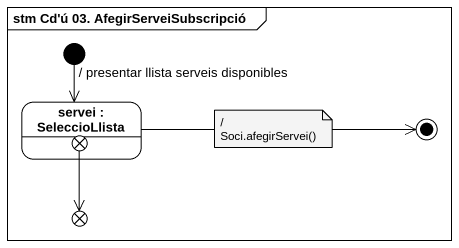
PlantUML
@startuml
mainframe stm Cd'ú 03. AfegirServeiSubscripció
hide empty description
state "servei : SeleccioLlista" as servei {
  state exit1 <<exitPoint>>
}
state exit2 <<choice>>
[*] --> servei : / presentar llista serveis disponibles
exit1 --> exit2
servei -right-> [*]
note as N1
  / Soci.afegirServei()
end note
@enduml
